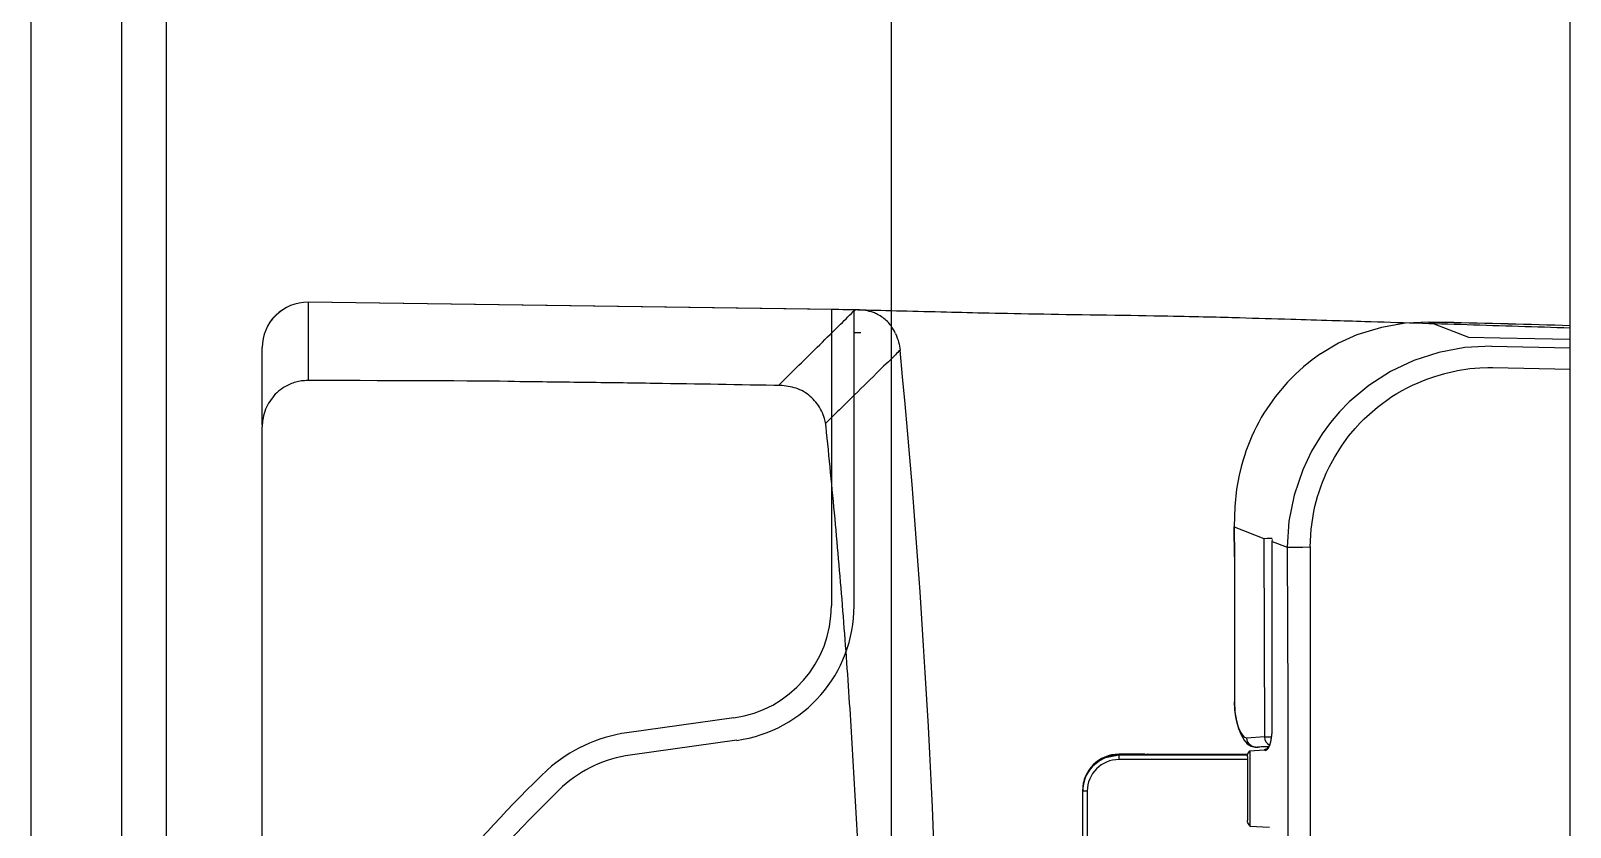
# Model space of a CAD drawing. Header units: millimetres. Extents: x -33000 to 294000, y 0 to 42408.
# Drawn here: x 16255 to 16595, y 3941.6 to 4117.5 of the extents above; entities that cross this region are included whole.
import ezdxf

# ---------------------------------------------------------------- set-up
doc = ezdxf.new("R2010")
doc.units = ezdxf.units.MM
doc.header["$LTSCALE"] = 50
doc.layers.add('arch', color=8, linetype='Continuous')

msp = doc.modelspace()

# ---------------------------------------------------------------- linework, layer by layer
at = {"layer": 'arch', "ltscale": 25}
msp.add_line((16595, 1509.21), (16595, 8019.21), dxfattribs=at)
at = {"layer": 'arch', "ltscale": 2}
msp.add_line((16255, 4899.21), (16255, 3489.21), dxfattribs=at)
at = {"layer": 'arch'}
for p, q in [((16275, 4879.21), (16275, 3509.21)), ((16285, 3519.21), (16285, 4869.21)), ((16445, 4869.21), (16445, 3519.21))]:
    msp.add_line(p, q, dxfattribs=at)
at = {"layer": 'arch', "linetype": 'Continuous'}
for p, q in [((16437.59, 4055.85), (16316.24, 4057.51)), ((16437.05, 4055.84), (16316.24, 4057.5)), ((16316.24, 4057.5), (16316.24, 4040.21)), ((16431.83, 4055.93), (16431.83, 3990.48)), ((16436.83, 3990.48), (16436.83, 4055.82)), ((16558.64, 4052.87), (16553.3, 4051.96)), ((16563.82, 4053.11), (16558.64, 4052.87)), ((16563.81, 4053.1), (16563.81, 4053.11)), ((16563.81, 4053.11), (16563.82, 4053.11)), ((16567.56, 4053.03), (16563.81, 4053.1)), ((16563.82, 4053.11), (16567.56, 4053.04)), ((16572.62, 4049.73), (16563.82, 4053.11)), ((16567.56, 4053.04), (16567.56, 4053.04)), ((16438.35, 4050.78), (16436.83, 4050.78)), ((16547.88, 4050.28), (16543.85, 4048.47)), ((16553.3, 4051.96), (16547.88, 4050.28)), ((16579.45, 4049.6), (16572.62, 4049.73)), ((16587.21, 4049.44), (16579.45, 4049.6)), ((16595, 4049.27), (16587.21, 4049.44)), ((16306.12, 4031.51), (16306.12, 4047.51)), ((16539.87, 4046.12), (16537.98, 4044.78)), ((16539.9, 4046.14), (16539.87, 4046.12)), ((16543.85, 4048.47), (16539.9, 4046.14)), ((16565.99, 4046.45), (16560.48, 4044.67)), ((16571.74, 4047.5), (16565.99, 4046.45)), ((16577.64, 4047.81), (16571.74, 4047.5)), ((16577.64, 4047.81), (16595, 4047.44)), ((16536.1, 4043.28), (16534.29, 4041.65)), ((16537.98, 4044.78), (16536.1, 4043.28)), ((16560.48, 4044.67), (16555.3, 4042.21)), ((16570.13, 4042.43), (16572.86, 4042.85)), ((16572.86, 4042.85), (16575.07, 4043.05)), ((16575.07, 4043.05), (16576.77, 4043.12)), ((16576.77, 4043.12), (16577.94, 4043.12)), ((16577.94, 4043.12), (16595, 4042.76)), ((16532.54, 4039.88), (16529.81, 4036.65)), ((16534.29, 4041.65), (16532.54, 4039.88)), ((16555.3, 4042.21), (16550.51, 4039.13)), ((16559.02, 4038.63), (16560.19, 4039.21)), ((16560.19, 4039.21), (16561.39, 4039.74)), ((16561.39, 4039.74), (16562.59, 4040.24)), ((16562.59, 4040.24), (16563.56, 4040.61)), ((16563.56, 4040.61), (16565.12, 4041.15)), ((16565.12, 4041.15), (16567.31, 4041.79)), ((16567.31, 4041.79), (16570.13, 4042.43)), ((16529.81, 4036.65), (16527.34, 4033.02)), ((16550.51, 4039.13), (16546.18, 4035.49)), ((16552.43, 4034.37), (16555.62, 4036.67)), ((16555.62, 4036.67), (16556.73, 4037.36)), ((16556.73, 4037.36), (16557.87, 4038.01)), ((16557.87, 4038.01), (16559.02, 4038.63)), ((16527.34, 4033.02), (16526.76, 4032.06)), ((16544.02, 4033.28), (16542.03, 4030.93)), ((16546.18, 4035.49), (16544.02, 4033.28)), ((16549.49, 4031.77), (16552.43, 4034.37)), ((16306.12, 4030.41), (16306.12, 4031.51)), ((16525.17, 4029.01), (16524.68, 4027.94)), ((16525.68, 4030.05), (16525.17, 4029.01)), ((16526.21, 4031.06), (16525.68, 4030.05)), ((16526.76, 4032.06), (16526.21, 4031.06)), ((16542.03, 4030.93), (16540.22, 4028.47)), ((16546.06, 4027.93), (16547.47, 4029.63)), ((16547.47, 4029.63), (16548.63, 4030.9)), ((16548.63, 4030.9), (16549.49, 4031.77)), ((16523.78, 4025.75), (16523.37, 4024.62)), ((16524.22, 4026.86), (16523.78, 4025.75)), ((16524.68, 4027.94), (16524.22, 4026.86)), ((16540.22, 4028.47), (16537.85, 4024.59)), ((16542.92, 4023.25), (16544.47, 4025.73)), ((16544.47, 4025.73), (16546.06, 4027.93)), ((16522.75, 4022.7), (16522.33, 4021.19)), ((16523.11, 4023.83), (16522.75, 4022.7)), ((16523.37, 4024.62), (16523.11, 4023.83)), ((16537.85, 4024.59), (16535.91, 4020.53)), ((16541.84, 4021.23), (16542.92, 4023.25)), ((16521.88, 4019.31), (16521.31, 4016.21)), ((16522.33, 4021.19), (16521.88, 4019.31)), ((16535.91, 4020.53), (16534, 4014.92)), ((16540.29, 4017.77), (16540.72, 4018.81)), ((16540.72, 4018.81), (16541.13, 4019.74)), ((16541.13, 4019.74), (16541.84, 4021.23)), ((16521.31, 4016.21), (16520.9, 4012.4)), ((16539.18, 4014.58), (16539.52, 4015.65)), ((16539.52, 4015.65), (16539.89, 4016.72)), ((16539.89, 4016.72), (16540.29, 4017.77)), ((16520.9, 4012.4), (16520.8, 4007.91)), ((16534, 4014.92), (16532.86, 4009.17)), ((16538.36, 4011.3), (16538.6, 4012.4)), ((16538.6, 4012.4), (16538.87, 4013.49)), ((16538.87, 4013.49), (16539.18, 4014.58)), ((16532.86, 4009.17), (16532.49, 4003.4)), ((16537.76, 4007.4), (16538.36, 4011.3)), ((16520.75, 4008.46), (16520.76, 4007.9)), ((16520.76, 4007.92), (16520.84, 4001.23)), ((16520.76, 4007.89), (16520.8, 4007.91)), ((16520.76, 4007.88), (16520.76, 4007.89)), ((16520.8, 4007.91), (16527.35, 4005.36)), ((16520.88, 4001.27), (16520.8, 4007.91)), ((16527.35, 4005.36), (16528.06, 4005.4)), ((16527.35, 4005.36), (16527.51, 3961.51)), ((16528.06, 4005.4), (16529.2, 4005.43)), ((16537.56, 4003.47), (16537.76, 4007.4)), ((16529.14, 4005.14), (16529.13, 4004.67)), ((16529.13, 4004.68), (16529.13, 4000.15)), ((16529.17, 4004.66), (16529.13, 4004.66)), ((16529.13, 4004.66), (16529.13, 4004.66)), ((16529.17, 3997.82), (16529.17, 4004.66)), ((16529.17, 4004.66), (16532.49, 4003.4)), ((16532.49, 4003.4), (16533.22, 4003.42)), ((16532.49, 4003.4), (16532.61, 3969.22)), ((16533.22, 4003.42), (16534.41, 4003.44)), ((16534.41, 4003.44), (16535.91, 4003.46)), ((16535.91, 4003.46), (16537.56, 4003.47)), ((16537.56, 4003.47), (16537.58, 3969.27)), ((16520.84, 4001.27), (16520.84, 3969.25)), ((16520.84, 4001.27), (16520.84, 4001.27)), ((16520.84, 4001.27), (16520.88, 4001.27)), ((16520.88, 4001.27), (16520.88, 3969.27)), ((16529.13, 4000.15), (16529.13, 3994.53)), ((16529.17, 3991.17), (16529.17, 3997.82)), ((16306.12, 3721.26), (16306.12, 3992.16)), ((16529.13, 3994.53), (16529.13, 3988.05)), ((16529.17, 3984.4), (16529.17, 3991.17)), ((16529.13, 3988.05), (16529.13, 3980.7)), ((16529.19, 3976.24), (16529.17, 3984.4)), ((16529.13, 3980.7), (16529.13, 3972.49)), ((16529.19, 3970.31), (16529.19, 3976.24)), ((16529.13, 3972.49), (16529.13, 3963.67)), ((16520.84, 3969.27), (16520.84, 3969.27)), ((16520.84, 3969.27), (16520.85, 3969.27)), ((16520.85, 3969.36), (16520.96, 3967.07)), ((16520.85, 3969.27), (16520.88, 3969.27)), ((16520.95, 3967.53), (16520.88, 3969.27)), ((16529.17, 3963.66), (16529.19, 3970.31)), ((16532.61, 3969.22), (16532.67, 3935.05)), ((16537.58, 3969.27), (16537.6, 3935.07)), ((16410.28, 3965.72), (16386.67, 3962.44)), ((16521.16, 3965.93), (16520.95, 3967.53)), ((16520.96, 3967.07), (16521.27, 3965.05)), ((16521.46, 3964.56), (16521.16, 3965.93)), ((16521.27, 3965.05), (16521.73, 3963.35)), ((16521.82, 3963.45), (16521.46, 3964.56)), ((16521.73, 3963.35), (16522.3, 3961.95)), ((16522.23, 3962.56), (16521.82, 3963.45)), ((16522.66, 3961.88), (16522.23, 3962.56)), ((16522.3, 3961.95), (16522.96, 3960.83)), ((16523.11, 3961.41), (16522.66, 3961.88)), ((16523.58, 3961.27), (16523.11, 3961.41)), ((16527.51, 3961.51), (16523.58, 3961.27)), ((16523.73, 3960.51), (16523.58, 3961.27)), ((16527.51, 3961.51), (16528.31, 3961.53)), ((16528.31, 3961.53), (16528.96, 3961.54)), ((16528.97, 3961.27), (16528.78, 3960.36)), ((16528.85, 3960.47), (16529.03, 3961.45)), ((16529.09, 3962.4), (16528.97, 3961.27)), ((16529.03, 3961.45), (16529.14, 3962.53)), ((16529.13, 3963.72), (16529.09, 3962.4)), ((16529.17, 3963.66), (16529.13, 3963.66)), ((16529.13, 3963.66), (16529.13, 3963.66)), ((16529.14, 3962.53), (16529.17, 3963.66)), ((16410.97, 3960.77), (16387.36, 3957.49)), ((16500.9, 3957.71), (16495.33, 3957.71)), ((16500.85, 3957.66), (16500.33, 3957.58)), ((16500.85, 3957.66), (16500.9, 3957.71)), ((16501.72, 3957.72), (16500.92, 3957.59)), ((16501.72, 3957.72), (16523.82, 3957.72)), ((16522.96, 3960.83), (16523.68, 3959.99)), ((16523.68, 3959.99), (16524.51, 3959.45)), ((16524.15, 3959.86), (16523.73, 3960.51)), ((16524.77, 3959.43), (16524.15, 3959.86)), ((16524.23, 3958.48), (16527.38, 3958.67)), ((16524.23, 3958.48), (16524.23, 3941.84)), ((16524.51, 3959.45), (16525.44, 3959.28)), ((16525.5, 3959.27), (16524.77, 3959.43)), ((16525.46, 3959.27), (16525.86, 3959.27)), ((16525.5, 3959.27), (16528.41, 3959.45)), ((16525.5, 3959.27), (16525.93, 3959.27)), ((16525.84, 3959.28), (16526.05, 3959.29)), ((16528.01, 3958.87), (16527.38, 3958.67)), ((16527.38, 3958.67), (16527.7, 3958.53)), ((16527.7, 3958.53), (16528.02, 3958.65)), ((16528.56, 3959.66), (16528.01, 3958.87)), ((16528.02, 3958.65), (16528.34, 3959.03)), ((16528.34, 3959.03), (16528.62, 3959.65)), ((16528.78, 3960.36), (16528.56, 3959.66)), ((16528.62, 3959.65), (16528.85, 3960.47)), ((16488.44, 3953.59), (16489.02, 3954.46)), ((16489.02, 3954.46), (16489.67, 3955.19)), ((16489.67, 3955.19), (16490.28, 3955.74)), ((16490.28, 3955.74), (16490.94, 3956.22)), ((16490.94, 3956.22), (16492.35, 3956.96)), ((16492.35, 3956.96), (16495.33, 3957.53)), ((16495.33, 3957.55), (16498.43, 3957.55)), ((16495.33, 3957.55), (16495.33, 3957.53)), ((16495.33, 3957.53), (16523.77, 3957.53)), ((16495.33, 3957.53), (16495.33, 3957.45)), ((16495.33, 3957.45), (16495.33, 3957.24)), ((16495.33, 3957.24), (16495.33, 3956.91)), ((16495.33, 3956.91), (16495.33, 3956.53)), ((16523.69, 3956.53), (16495.33, 3956.53)), ((16523.69, 3957.22), (16523.69, 3943.1)), ((16487.33, 3949.53), (16487.54, 3951.35)), ((16487.54, 3951.35), (16487.94, 3952.59)), ((16487.94, 3952.59), (16488.44, 3953.59)), ((16487.33, 3949.55), (16487.33, 3949.53)), ((16487.33, 3949.53), (16487.33, 3949.54)), ((16487.33, 3910.22), (16487.33, 3949.53)), ((16487.41, 3949.53), (16487.33, 3949.53)), ((16487.62, 3949.53), (16487.41, 3949.53)), ((16487.95, 3949.53), (16487.62, 3949.53)), ((16488.33, 3949.53), (16487.95, 3949.53)), ((16488.33, 3949.53), (16488.33, 3910.22)), ((16524.23, 3941.84), (16528.58, 3941.58))]:
    msp.add_line(p, q, dxfattribs=at)
for centre, radius, start, end in [((16316.12, 4047.51), 10, 89.3136, 180), ((16437.38, 4044.46), 11.39, 70.8868, 88.9103), ((16495.51, 786.24), 3267.6, 88.2552, 88.73651), ((16495.51, 786.24), 3267.59, 88.2552, 88.7365), ((16406.83, 3990.48), 25, 277.9147, 0), ((16406.83, 3990.48), 30, 277.9147, 0), ((16391.21, 3929.75), 33, 97.9147, 132.0606), ((16592.51, 3722.66), 321.78, 133.9696, 145.9904), ((16391.21, 3929.75), 28, 97.9147, 132.0606), ((16495.33, 3949.53), 7, 90.009, 180.0064), ((16592.52, 3722.66), 316.8, 134.0009, 146.0146)]:
    msp.add_arc(centre, radius, start, end, dxfattribs=at)
for centre, major_axis, ratio, start_param, end_param in [((16316.12, 4047.51), (-10, 0), 0.998642, 4.700425, 6.283185), ((16316.12, 4047.51), (0.12, 10), 0.000002, 0.001094, 0.05211), ((16529.43, 3961.51), (0.12, -2), 0.96113, 4.653958, 5.755439), ((16495.33, 3949.71), (-4.21, 6.81), 0.99966, 5.729789, 7.30029), ((16500.85, 3957.16), (-0.229, 0.445), 0.99869, 5.363377, 5.807797), ((16500.9, 3957.21), (0, 0.5), 0.999695, 5.719812, 6.283185), ((16495.33, 3949.55), (0, 8), 0.999848, 0.098926, 1.570811), ((16495.33, 3949.55), (0, 8), 0.999848, 0.000015, 0.098926), ((16498.43, 3957.6), (-2.5, 0), 0.017455, 1.570806, 3.036883), ((16498.34, 3957.58), (2, 0), 0.017449, 5.715526, 6.178563)]:
    msp.add_ellipse(centre, major_axis=major_axis, ratio=ratio, start_param=start_param, end_param=end_param, dxfattribs=at)
for points, knots in [([(16420.13, 4039.12), (16420.37, 4039.35), (16420.61, 4039.59), (16420.85, 4039.83), (16420.92, 4039.9), (16421, 4039.97), (16421.07, 4040.05), (16422.27, 4041.23), (16423.46, 4042.41), (16426.19, 4045.11), (16427.72, 4046.63), (16430.79, 4049.65), (16432.32, 4051.17), (16434.92, 4053.73), (16435.98, 4054.79), (16437.05, 4055.84)], [-0.058893, -0.058893, -0.058893, -0.058893, -0.013945, -0.013945, -0.013945, 0, 0, 0, 0.224869, 0.224869, 0.512421, 0.512421, 0.799974, 0.799974, 1, 1, 1, 1]), ([(16595, 4051.8), (16587.4, 4052.04), (16572.29, 4052.52), (16554.74, 4053.06), (16541.76, 4053.46), (16532.54, 4053.73), (16521.23, 4054.06), (16507.72, 4054.44), (16474.44, 4054.87), (16456.52, 4055.33), (16443.83, 4055.63), (16438.46, 4055.78)], [0.8892032, 0.8892032, 0.8892032, 0.8892032, 0.9071961, 0.9250173, 0.9307656, 0.9379462, 0.9468697, 0.9575366, 0.9699472, 0.9841017, 1, 1, 1, 1]), ([(16445.96, 4050.61), (16445.93, 4050.7), (16445.89, 4050.79), (16445.78, 4051.03), (16445.71, 4051.18), (16445.62, 4051.34), (16445.46, 4051.63), (16445.26, 4051.96), (16444.78, 4052.61), (16444.49, 4052.94), (16443.87, 4053.57), (16443.51, 4053.87), (16442.77, 4054.4), (16442.37, 4054.64), (16441.68, 4054.99), (16441.38, 4055.12), (16441.1, 4055.22)], [0, 0, 0, 0, 0.061232, 0.061232, 0.152248, 0.152248, 0.152248, 0.321987, 0.321987, 0.490362, 0.490362, 0.66461, 0.66461, 0.849207, 0.849207, 1, 1, 1, 1]), ([(16447, 4046.95), (16446.66, 4046.6), (16446.31, 4046.26), (16444.57, 4044.56), (16443.19, 4043.19), (16439.95, 4040.02), (16438.11, 4038.2), (16435.67, 4035.8), (16435.07, 4035.21), (16433.28, 4033.45), (16432.08, 4032.27), (16430.88, 4031.1), (16430.78, 4031), (16430.69, 4030.91), (16430.59, 4030.81), (16430.57, 4030.79), (16430.56, 4030.78), (16430.54, 4030.76)], [0, 0, 0, 0, 0.064552, 0.064552, 0.322759, 0.322759, 0.665957, 0.665957, 0.77713, 0.77713, 1, 1, 1, 1.018074, 1.018074, 1.018074, 1.020977, 1.020977, 1.020977, 1.020977]), ([(16447, 3666.48), (16453.08, 3729.69), (16459.17, 3856.71), (16453.08, 3983.73), (16447, 4046.95)], [0, 0, 0, 0, 0.500001, 1, 1, 1, 1]), ([(16316.13, 4040.21), (16315.69, 4040.2), (16314.81, 4040.16), (16313.5, 4039.88), (16312.05, 4039.38), (16310.49, 4038.52), (16308.47, 4036.81), (16306.99, 4034.52), (16306.3, 4032.14), (16306.14, 4030.82), (16306.13, 4030.16), (16306.12, 4029.99)], [0, 0, 0, 0, 0.082761, 0.166518, 0.250457, 0.373598, 0.500436, 0.749182, 0.874159, 0.968453, 1, 1, 1, 1]), ([(16420.94, 4039.1), (16411.55, 4039.28), (16402.15, 4039.44), (16387.48, 4039.66), (16382.2, 4039.73), (16374.28, 4039.83), (16371.63, 4039.86), (16366.35, 4039.92), (16363.7, 4039.94), (16357.7, 4040.15), (16336.91, 4040.2), (16316.13, 4040.21)], [0, 0, 0, 0, 0.230385, 0.230385, 0.359676, 0.359676, 0.424321, 0.424321, 0.488967, 0.488967, 1, 1, 1, 1]), ([(16430.65, 4030.05), (16430.62, 4030.23), (16430.55, 4030.83), (16430.28, 4032.01), (16429.68, 4033.54), (16428.74, 4035.09), (16427.13, 4036.9), (16424.55, 4038.64), (16422.13, 4038.95), (16420.94, 4039.1)], [0, 0, 0, 0, 0.038637, 0.125835, 0.25073, 0.378575, 0.500912, 0.752528, 1, 1, 1, 1]), ([(16306.12, 3992.16), (16306.12, 3996.33), (16306.12, 4000.4), (16306.12, 4006.33), (16306.12, 4008.26), (16306.12, 4011.94), (16306.12, 4013.7), (16306.12, 4017.07), (16306.12, 4018.68), (16306.12, 4021.62), (16306.12, 4022.98), (16306.12, 4025.45), (16306.12, 4026.57), (16306.12, 4028.5), (16306.12, 4029.32), (16306.12, 4029.99)], [0, 0, 0, 0, 0.25, 0.25, 0.375, 0.375, 0.5, 0.5, 0.625, 0.625, 0.75, 0.75, 0.875, 0.875, 1, 1, 1, 1]), ([(16430.65, 3683.38), (16431.33, 3690.16), (16432.68, 3703.71), (16434.41, 3724.06), (16435.9, 3744.44), (16437.14, 3764.83), (16438.14, 3785.23), (16438.88, 3805.65), (16439.38, 3826.07), (16439.63, 3846.5), (16439.63, 3866.93), (16439.38, 3887.36), (16438.88, 3907.78), (16438.14, 3928.19), (16437.14, 3948.6), (16435.9, 3968.99), (16434.41, 3989.37), (16432.68, 4009.72), (16431.32, 4023.27), (16430.65, 4030.05)], [0, 0, 0, 0, 0.058823, 0.117646, 0.176469, 0.235293, 0.294116, 0.35294, 0.411764, 0.470587, 0.529411, 0.588235, 0.647059, 0.705883, 0.764706, 0.82353, 0.882353, 0.941177, 1, 1, 1, 1]), ([(16528.29, 3959.33), (16528.1, 3959.32), (16527.2, 3959.31), (16526.45, 3959.29), (16525.93, 3959.27)], [0.7463025, 0.7463025, 0.7463025, 0.7463025, 0.8, 1, 1, 1, 1])]:
    msp.add_open_spline(points, degree=3, knots=knots, dxfattribs=at)
for points in [[(16438.46, 4055.78), (16436.25, 4055.83), (16434.04, 4055.88), (16431.83, 4055.93)], [(16445.96, 4050.61), (16446.6, 4049.16), (16446.89, 4048.08), (16447, 4046.95)], [(16523.69, 3957.22), (16523.69, 3957.33), (16523.73, 3957.57), (16523.91, 3957.98), (16524.11, 3958.31), (16524.23, 3958.48)], [(16524.23, 3941.84), (16524.11, 3942.01), (16523.91, 3942.33), (16523.73, 3942.75), (16523.69, 3942.99), (16523.69, 3943.1)]]:
    msp.add_open_spline(points, degree=3, dxfattribs=at)

doc.saveas('drawing.dxf')
